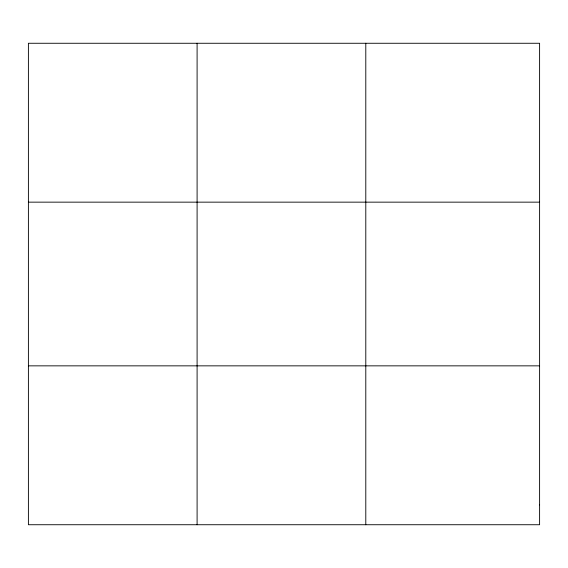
<?xml version="1.0" encoding="UTF-8"?>
<svg xmlns="http://www.w3.org/2000/svg" width="568" height="568" viewBox="0 0 568 568"><rect width="100%" height="100%" fill="white"/><g stroke="black" fill="none" stroke-linecap="round" stroke-linejoin="round"><path stroke-width="0.85" d="M197.096 524.733L197.096 43.267M365.792 524.733L365.792 43.267M28.4 202.151L539.6 202.151M28.4 365.849L539.6 365.849M539.6 504.874L539.6 524.733L28.4 524.733L28.4 43.267L539.6 43.267L539.6 504.874"/></g></svg>
